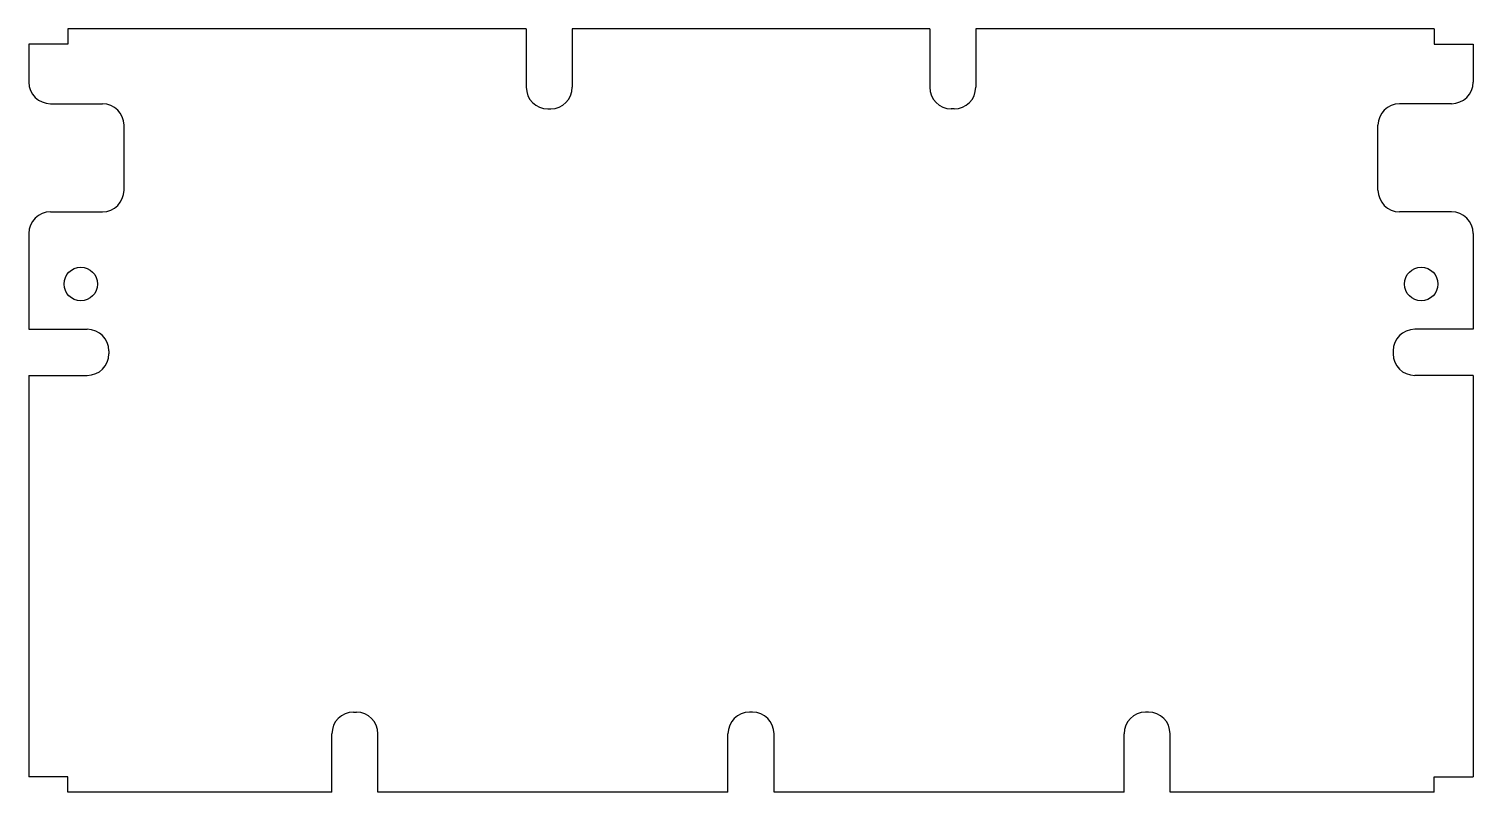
# Model space of a CAD drawing. Extents: x -167 to 167, y -88 to 88.
import ezdxf

# ---------------------------------------------------------------- set-up
doc = ezdxf.new("R2010")
doc.units = 0
doc.layers.add('VISIBLE', color=7, linetype='CONTINUOUS')

msp = doc.modelspace()

# ---------------------------------------------------------------- linework, layer by layer
at = {"layer": 'VISIBLE'}
for p, q in [((-51.975, 88.25), (-158, 88.25)), ((-158, 88.25), (-158, 84.75)), ((-51.975, 88.25), (-51.975, 74.75)), ((41.325, 88.25), (-41.325, 88.25)), ((-41.325, 88.25), (-41.325, 74.75)), ((41.325, 88.25), (41.325, 74.75)), ((158, 88.25), (51.975, 88.25)), ((51.975, 88.25), (51.975, 74.75)), ((158, 88.25), (158, 84.75)), ((-158, 84.75), (-167, 84.75)), ((-167, 84.75), (-167, 75.95)), ((158, 84.75), (167, 84.75)), ((167, 84.75), (167, 75.95)), ((-162, 70.95), (-150, 70.95)), ((162, 70.95), (150, 70.95)), ((-46.975, 69.75), (-46.325, 69.75)), ((46.975, 69.75), (46.325, 69.75)), ((-145, 50.95), (-145, 65.95)), ((145, 50.95), (145, 65.95)), ((-162, 45.95), (-150, 45.95)), ((162, 45.95), (150, 45.95)), ((-167, 40.95), (-167, 18.775)), ((167, 40.95), (167, 18.775)), ((-167, 18.775), (-153.5, 18.775)), ((167, 18.775), (153.5, 18.775)), ((-148.5, 13.775), (-148.5, 13.125)), ((148.5, 13.775), (148.5, 13.125)), ((-167, 8.125), (-153.5, 8.125)), ((-167, 8.125), (-167, -84.75)), ((167, 8.125), (153.5, 8.125)), ((167, 8.125), (167, -84.75)), ((-91.915, -69.75), (-91.265, -69.75)), ((0.325, -69.75), (-0.325, -69.75)), ((91.915, -69.75), (91.265, -69.75)), ((-96.915, -88.25), (-96.915, -74.75)), ((-86.265, -88.25), (-86.265, -74.75)), ((-5.325, -88.25), (-5.325, -74.75)), ((5.325, -88.25), (5.325, -74.75)), ((86.265, -88.25), (86.265, -74.75)), ((96.915, -88.25), (96.915, -74.75)), ((-158, -84.75), (-167, -84.75)), ((-158, -88.25), (-158, -84.75)), ((158, -88.25), (158, -84.75)), ((158, -84.75), (167, -84.75)), ((-96.915, -88.25), (-158, -88.25)), ((-5.325, -88.25), (-86.265, -88.25)), ((86.265, -88.25), (5.325, -88.25)), ((158, -88.25), (96.915, -88.25))]:
    msp.add_line(p, q, dxfattribs=at)
for centre in [(-155, 29.25), (155, 29.25)]:
    msp.add_circle(centre, 3.875, dxfattribs=at)
for centre, start, end in [((-162, 75.95), 180, 270), ((-46.975, 74.75), 180, 270), ((-46.325, 74.75), 270, 0), ((46.325, 74.75), 180, 270), ((46.975, 74.75), 270, 0), ((162, 75.95), 270, 0), ((-150, 65.95), 0, 90), ((150, 65.95), 90, 180), ((-150, 50.95), 270, 0), ((150, 50.95), 180, 270), ((-162, 40.95), 90, 180), ((162, 40.95), 0, 90), ((-153.5, 13.775), 0, 90), ((153.5, 13.775), 90, 180), ((-153.5, 13.125), 270, 0), ((153.5, 13.125), 180, 270), ((-91.915, -74.75), 90, 180), ((-91.265, -74.75), 0, 90), ((-0.325, -74.75), 90, 180), ((0.325, -74.75), 0, 90), ((91.265, -74.75), 90, 180), ((91.915, -74.75), 0, 90)]:
    msp.add_arc(centre, 5, start, end, dxfattribs=at)

doc.saveas('drawing.dxf')
